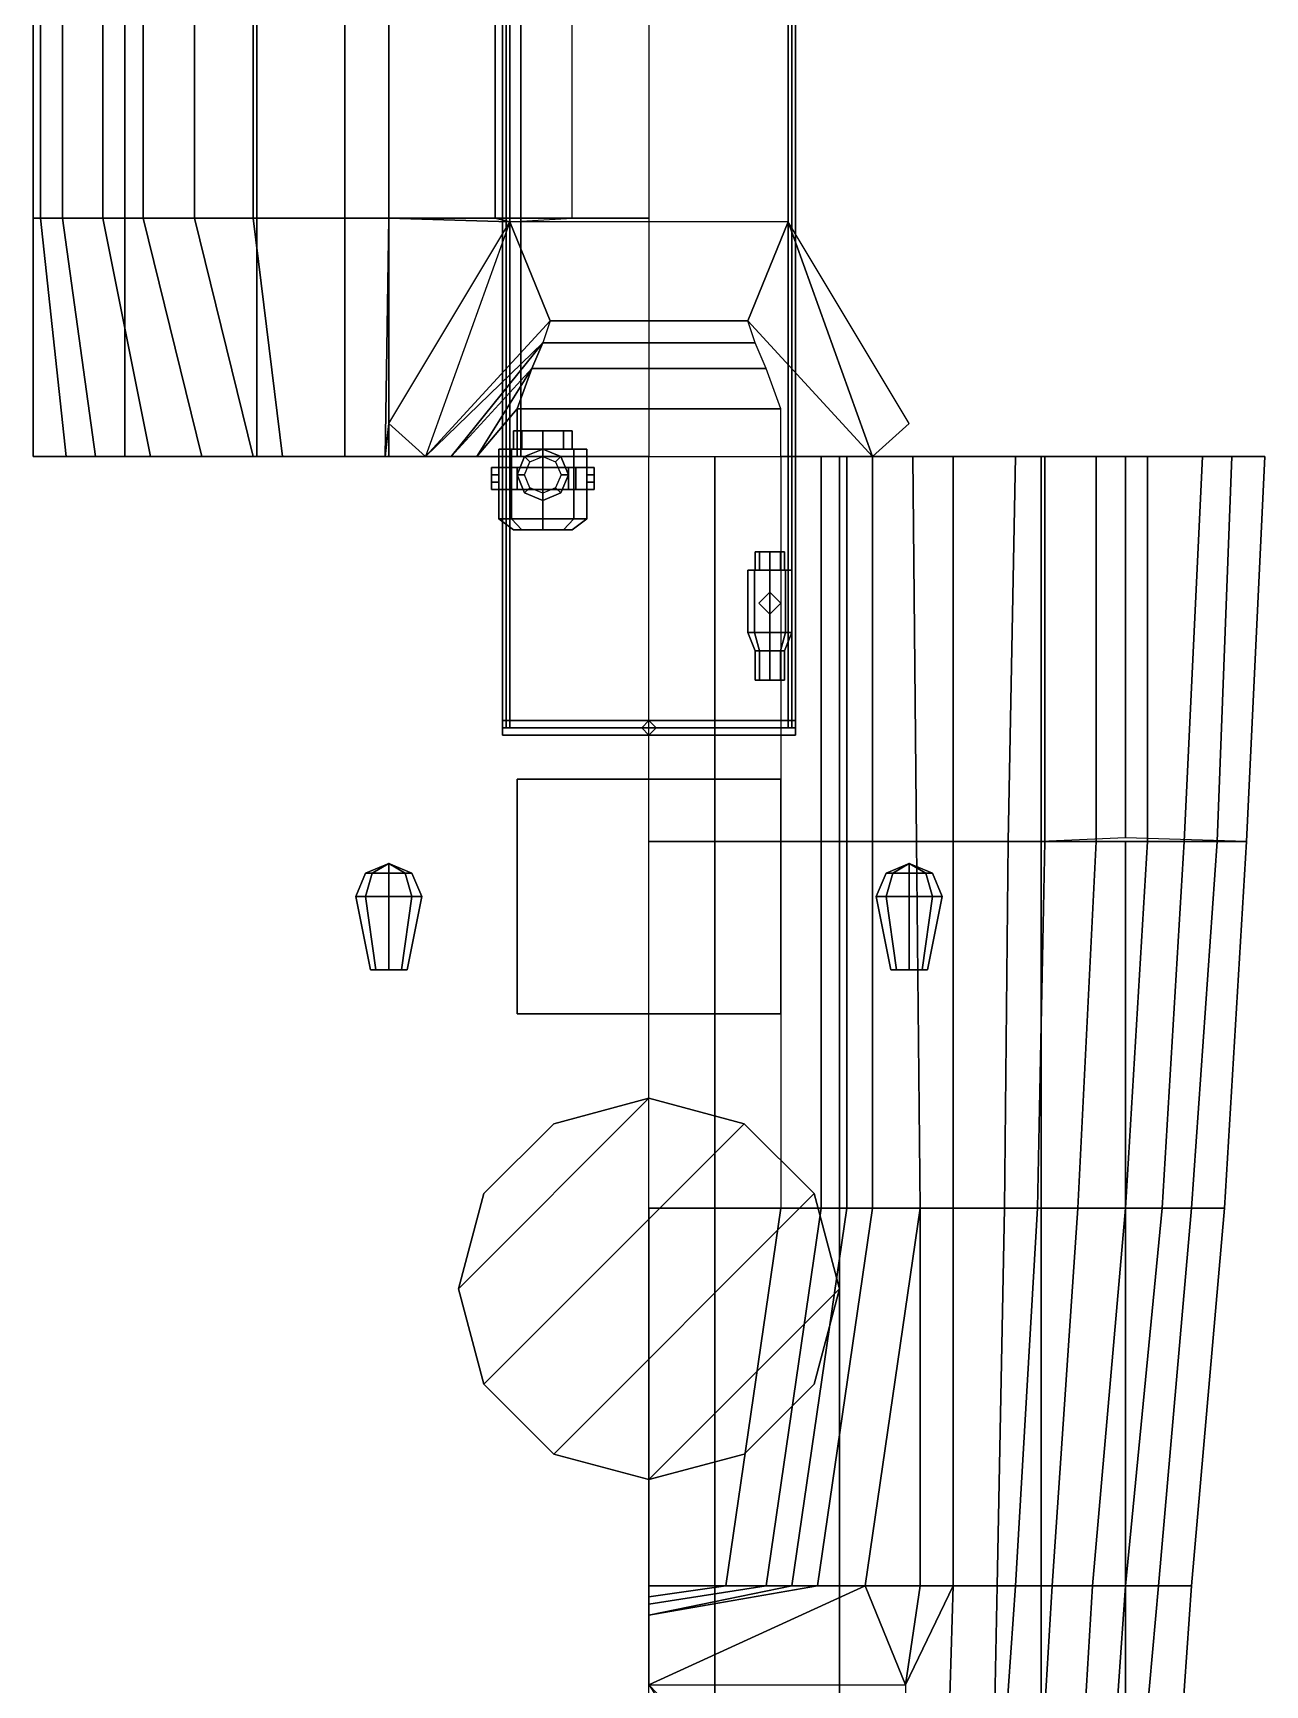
# Model space of a CAD drawing. Extents: x -1.7 to 1.7, y -8.8 to 9.5.
# Drawn here: x -1.68 to 1.68, y -2.01 to 2.495 of the extents above; entities that cross this region are included whole.
import ezdxf

# ---------------------------------------------------------------- set-up
doc = ezdxf.new("R2010")
doc.units = 0
doc.layers.get('0').update_dxf_attribs({"linetype": 'CONTINUOUS'})

msp = doc.modelspace()

# ---------------------------------------------------------------- linework, layer by layer
for points in [[(-0.4, 0.6, 2.88), (-0.39, 0.6, 2.89), (-0.39, 9.22, 2.83), (-0.4, 9.22, 2.82)], [(-0.39, 0.6, 2.87), (-0.4, 0.6, 2.88), (-0.4, 9.22, 2.82), (-0.39, 9.22, 2.81)], [(-0.39, 0.6, 2.89), (-0.38, 0.6, 2.88), (-0.38, 9.22, 2.82), (-0.39, 9.22, 2.83)], [(-0.38, 0.6, 2.88), (-0.39, 0.6, 2.87), (-0.39, 9.22, 2.81), (-0.38, 9.22, 2.82)], [(0.38, 0.6, 2.88), (0.39, 0.6, 2.89), (0.39, 9.22, 2.83), (0.38, 9.22, 2.82)], [(0.39, 0.6, 2.87), (0.38, 0.6, 2.88), (0.38, 9.22, 2.82), (0.39, 9.22, 2.81)], [(0.39, 0.6, 2.89), (0.4, 0.6, 2.88), (0.4, 9.22, 2.82), (0.39, 9.22, 2.83)], [(0.4, 0.6, 2.88), (0.39, 0.6, 2.87), (0.39, 9.22, 2.81), (0.4, 9.22, 2.82)], [(-1.68, 2.61, -0.07), (-1.68, 2.61, -0.45), (-1.68, 1.99, -0.51), (-1.68, 1.99, -0.07)], [(-1.68, 2.61, -0.45), (-1.43, 2.61, -0.47), (-1.43, 1.99, -0.53), (-1.68, 1.99, -0.51)], [(-1.43, 2.61, -0.47), (-1.07, 2.61, -0.54), (-1.07, 1.99, -0.58), (-1.43, 1.99, -0.53)], [(-1.07, 2.61, -0.54), (-0.71, 2.61, -0.62), (-0.71, 1.99, -0.65), (-1.07, 1.99, -0.58)], [(-0.71, 2.61, -0.62), (-0.35, 2.61, -0.71), (-0.35, 1.99, -0.72), (-0.71, 1.99, -0.65)], [(-0.35, 2.61, -0.71), (0, 2.61, -0.76), (0, 1.99, -0.76), (-0.35, 1.99, -0.72)], [(-1.68, 1.99, -0.07), (-1.68, 1.99, -0.51), (-1.68, 1.34, -0.54), (-1.68, 1.34, -0.19)], [(-1.68, 1.99, -0.51), (-1.43, 1.99, -0.53), (-1.43, 1.34, -0.56), (-1.68, 1.34, -0.54)], [(-1.43, 1.99, -0.53), (-1.07, 1.99, -0.58), (-1.07, 1.34, -0.6), (-1.43, 1.34, -0.56)], [(-1.07, 1.99, -0.58), (-0.71, 1.99, -0.65), (-0.71, 1.34, -0.67), (-1.07, 1.34, -0.6)], [(-0.71, 1.99, -0.65), (-0.35, 1.99, -0.72), (-0.35, 1.34, -0.73), (-0.71, 1.34, -0.67)], [(-0.35, 1.99, -0.72), (0, 1.99, -0.76), (0, 1.34, -0.76), (-0.35, 1.34, -0.73)], [(-0.37, 1.36, 2.4), (-0.3466, 1.36, 2.4566), (-0.3466, 1.41, 2.4566), (-0.37, 1.41, 2.4)], [(-0.3466, 1.36, 2.3434), (-0.37, 1.36, 2.4), (-0.37, 1.41, 2.4), (-0.3466, 1.41, 2.3434)], [(-0.3466, 1.41, 2.4566), (-0.29, 1.41, 2.48), (-0.2334, 1.41, 2.4566), (-0.37, 1.41, 2.4)], [(-0.37, 1.41, 2.4), (-0.2334, 1.41, 2.4566), (-0.21, 1.41, 2.4), (-0.3466, 1.41, 2.3434)], [(-0.3466, 1.36, 2.4566), (-0.29, 1.36, 2.48), (-0.29, 1.41, 2.48), (-0.3466, 1.41, 2.4566)], [(-0.29, 1.36, 2.32), (-0.3466, 1.36, 2.3434), (-0.3466, 1.41, 2.3434), (-0.29, 1.41, 2.32)], [(-0.3466, 1.41, 2.3434), (-0.21, 1.41, 2.4), (-0.2334, 1.41, 2.3434), (-0.29, 1.41, 2.32)], [(-0.29, 1.36, 2.48), (-0.2334, 1.36, 2.4566), (-0.2334, 1.41, 2.4566), (-0.29, 1.41, 2.48)], [(-0.2334, 1.36, 2.3434), (-0.29, 1.36, 2.32), (-0.29, 1.41, 2.32), (-0.2334, 1.41, 2.3434)], [(-0.2334, 1.36, 2.4566), (-0.21, 1.36, 2.4), (-0.21, 1.41, 2.4), (-0.2334, 1.41, 2.4566)], [(-0.21, 1.36, 2.4), (-0.2334, 1.36, 2.3434), (-0.2334, 1.41, 2.3434), (-0.21, 1.41, 2.4)], [(-0.41, 1.17, 2.4), (-0.3749, 1.17, 2.4849), (-0.3749, 1.36, 2.4849), (-0.41, 1.36, 2.4)], [(-0.3749, 1.17, 2.3151), (-0.41, 1.17, 2.4), (-0.41, 1.36, 2.4), (-0.3749, 1.36, 2.3151)], [(-0.41, 1.36, 2.4), (-0.3749, 1.36, 2.4849), (-0.3466, 1.36, 2.4566), (-0.37, 1.36, 2.4)], [(-0.3749, 1.36, 2.3151), (-0.41, 1.36, 2.4), (-0.37, 1.36, 2.4), (-0.3466, 1.36, 2.3434)], [(-0.3749, 1.17, 2.4849), (-0.29, 1.17, 2.52), (-0.29, 1.36, 2.52), (-0.3749, 1.36, 2.4849)], [(-0.29, 1.17, 2.28), (-0.3749, 1.17, 2.3151), (-0.3749, 1.36, 2.3151), (-0.29, 1.36, 2.28)], [(-0.3749, 1.36, 2.4849), (-0.29, 1.36, 2.52), (-0.29, 1.36, 2.48), (-0.3466, 1.36, 2.4566)], [(-0.29, 1.36, 2.28), (-0.3749, 1.36, 2.3151), (-0.3466, 1.36, 2.3434), (-0.29, 1.36, 2.32)], [(-0.29, 1.36, 2.11), (-0.3395, 1.3395, 2.11), (-0.3395, 1.3395, 2.18), (-0.29, 1.36, 2.18)], [(-0.29, 1.36, 2.18), (-0.3395, 1.3395, 2.18), (-0.3254, 1.3254, 2.25), (-0.29, 1.34, 2.25)], [(-0.2405, 1.3395, 2.11), (-0.29, 1.36, 2.11), (-0.29, 1.36, 2.18), (-0.2405, 1.3395, 2.18)], [(-0.2405, 1.3395, 2.18), (-0.29, 1.36, 2.18), (-0.29, 1.34, 2.25), (-0.2546, 1.3254, 2.25)], [(-0.29, 1.17, 2.52), (-0.2051, 1.17, 2.4849), (-0.2051, 1.36, 2.4849), (-0.29, 1.36, 2.52)], [(-0.2051, 1.17, 2.3151), (-0.29, 1.17, 2.28), (-0.29, 1.36, 2.28), (-0.2051, 1.36, 2.3151)], [(-0.29, 1.36, 2.52), (-0.2051, 1.36, 2.4849), (-0.2334, 1.36, 2.4566), (-0.29, 1.36, 2.48)], [(-0.2051, 1.36, 2.3151), (-0.29, 1.36, 2.28), (-0.29, 1.36, 2.32), (-0.2334, 1.36, 2.3434)], [(-0.17, 1.36, 2.4), (-0.2051, 1.36, 2.3151), (-0.2334, 1.36, 2.3434), (-0.21, 1.36, 2.4)], [(-0.2051, 1.36, 2.4849), (-0.17, 1.36, 2.4), (-0.21, 1.36, 2.4), (-0.2334, 1.36, 2.4566)], [(-0.2051, 1.17, 2.4849), (-0.17, 1.17, 2.4), (-0.17, 1.36, 2.4), (-0.2051, 1.36, 2.4849)], [(-0.17, 1.17, 2.4), (-0.2051, 1.17, 2.3151), (-0.2051, 1.36, 2.3151), (-0.17, 1.36, 2.4)], [(-1.68, 1.34, -0.54), (-1.43, 1.34, -0.56), (-1.3, 1.34, -0.36), (-1.68, 1.34, -0.19)], [(-1.43, 1.34, -0.56), (-1.07, 1.34, -0.6), (-1.07, 1.34, -0.43), (-1.3, 1.34, -0.36)], [(-1.07, 1.34, -0.6), (-0.71, 1.34, -0.67), (-0.52, 1.34, -0.6), (-1.07, 1.34, -0.43)], [(-0.71, 1.34, -0.67), (-0.35, 1.34, -0.73), (-0.18, 1.34, -0.67), (-0.52, 1.34, -0.6)], [(-0.41, 1.31, 2.32), (-0.43, 1.31, 2.3), (-0.43, 1.31, 2.42), (-0.41, 1.31, 2.42)], [(-0.43, 1.25, 2.42), (-0.43, 1.31, 2.42), (-0.43, 1.31, 2.3), (-0.43, 1.25, 2.3)], [(-0.36, 1.31, 2.27), (-0.38, 1.31, 2.25), (-0.43, 1.31, 2.3), (-0.41, 1.31, 2.32)], [(-0.43, 1.25, 2.3), (-0.43, 1.31, 2.3), (-0.38, 1.31, 2.25), (-0.38, 1.25, 2.25)], [(-0.43, 1.27, 2.45), (-0.43, 1.29, 2.45), (-0.43, 1.31, 2.42), (-0.43, 1.25, 2.42)], [(-0.41, 1.31, 2.42), (-0.43, 1.31, 2.42), (-0.43, 1.29, 2.45), (-0.41, 1.29, 2.45)], [(-0.41, 1.25, 2.32), (-0.41, 1.31, 2.32), (-0.41, 1.31, 2.42), (-0.41, 1.25, 2.42)], [(-0.36, 1.25, 2.27), (-0.36, 1.31, 2.27), (-0.41, 1.31, 2.32), (-0.41, 1.25, 2.32)], [(-0.41, 1.25, 2.42), (-0.41, 1.31, 2.42), (-0.41, 1.29, 2.45), (-0.41, 1.27, 2.45)], [(-0.22, 1.31, 2.27), (-0.2, 1.31, 2.25), (-0.38, 1.31, 2.25), (-0.36, 1.31, 2.27)], [(-0.38, 1.25, 2.25), (-0.38, 1.31, 2.25), (-0.2, 1.31, 2.25), (-0.2, 1.25, 2.25)], [(-0.3395, 1.3395, 2.11), (-0.36, 1.29, 2.11), (-0.36, 1.29, 2.18), (-0.3395, 1.3395, 2.18)], [(-0.3395, 1.3395, 2.18), (-0.36, 1.29, 2.18), (-0.34, 1.29, 2.25), (-0.3254, 1.3254, 2.25)], [(-0.22, 1.25, 2.27), (-0.22, 1.31, 2.27), (-0.36, 1.31, 2.27), (-0.36, 1.25, 2.27)], [(-0.35, 1.34, -0.73), (0, 1.34, -0.76), (0, 1.34, -0.68), (-0.18, 1.34, -0.67)], [(-0.22, 1.29, 2.18), (-0.2405, 1.3395, 2.18), (-0.2546, 1.3254, 2.25), (-0.24, 1.29, 2.25)], [(-0.22, 1.29, 2.11), (-0.2405, 1.3395, 2.11), (-0.2405, 1.3395, 2.18), (-0.22, 1.29, 2.18)], [(-0.17, 1.31, 2.32), (-0.15, 1.31, 2.3), (-0.2, 1.31, 2.25), (-0.22, 1.31, 2.27)], [(-0.2, 1.31, 2.25), (-0.2, 1.25, 2.25), (-0.22, 1.25, 2.27), (-0.22, 1.31, 2.27)], [(-0.22, 1.31, 2.27), (-0.22, 1.25, 2.27), (-0.17, 1.25, 2.32), (-0.17, 1.31, 2.32)], [(-0.15, 1.31, 2.3), (-0.15, 1.25, 2.3), (-0.2, 1.25, 2.25), (-0.2, 1.31, 2.25)], [(-0.17, 1.31, 2.42), (-0.15, 1.31, 2.42), (-0.15, 1.31, 2.3), (-0.17, 1.31, 2.32)], [(-0.17, 1.31, 2.32), (-0.17, 1.25, 2.32), (-0.17, 1.25, 2.42), (-0.17, 1.31, 2.42)], [(-0.17, 1.31, 2.42), (-0.17, 1.25, 2.42), (-0.17, 1.27, 2.45), (-0.17, 1.29, 2.45)], [(-0.17, 1.29, 2.45), (-0.15, 1.29, 2.45), (-0.15, 1.31, 2.42), (-0.17, 1.31, 2.42)], [(-0.15, 1.31, 2.42), (-0.15, 1.25, 2.42), (-0.15, 1.25, 2.3), (-0.15, 1.31, 2.3)], [(-0.15, 1.29, 2.45), (-0.15, 1.27, 2.45), (-0.15, 1.25, 2.42), (-0.15, 1.31, 2.42)], [(0.18, 0.29, -0.61), (0, 0.29, -0.63), (0, 1.34, -0.68), (0.18, 1.34, -0.67)], [(0.52, 0.29, -0.55), (0.18, 0.29, -0.61), (0.18, 1.34, -0.67), (0.52, 1.34, -0.6)], [(1.07, 0.29, -0.4), (0.52, 0.29, -0.55), (0.52, 1.34, -0.6), (1.07, 1.34, -0.43)], [(1.3, 0.3, -0.33), (1.07, 0.29, -0.4), (1.07, 1.34, -0.43), (1.3, 1.34, -0.36)], [(1.63, 0.29, -0.2), (1.3, 0.3, -0.33), (1.3, 1.34, -0.36), (1.68, 1.34, -0.19)], [(-0.41, 1.29, 2.45), (-0.43, 1.29, 2.45), (-0.43, 1.27, 2.45), (-0.41, 1.27, 2.45)], [(-0.41, 1.27, 2.45), (-0.43, 1.27, 2.45), (-0.43, 1.25, 2.42), (-0.41, 1.25, 2.42)], [(-0.36, 1.29, 2.11), (-0.3395, 1.2405, 2.11), (-0.3395, 1.2405, 2.18), (-0.36, 1.29, 2.18)], [(-0.36, 1.29, 2.18), (-0.3395, 1.2405, 2.18), (-0.3254, 1.2546, 2.25), (-0.34, 1.29, 2.25)], [(-0.2405, 1.2405, 2.18), (-0.22, 1.29, 2.18), (-0.24, 1.29, 2.25), (-0.2546, 1.2546, 2.25)], [(-0.2405, 1.2405, 2.11), (-0.22, 1.29, 2.11), (-0.22, 1.29, 2.18), (-0.2405, 1.2405, 2.18)], [(-0.17, 1.27, 2.45), (-0.15, 1.27, 2.45), (-0.15, 1.29, 2.45), (-0.17, 1.29, 2.45)], [(-0.17, 1.25, 2.42), (-0.15, 1.25, 2.42), (-0.15, 1.27, 2.45), (-0.17, 1.27, 2.45)], [(-0.41, 1.25, 2.42), (-0.43, 1.25, 2.42), (-0.43, 1.25, 2.3), (-0.41, 1.25, 2.32)], [(-0.41, 1.25, 2.32), (-0.43, 1.25, 2.3), (-0.38, 1.25, 2.25), (-0.36, 1.25, 2.27)], [(-0.36, 1.25, 2.27), (-0.38, 1.25, 2.25), (-0.2, 1.25, 2.25), (-0.22, 1.25, 2.27)], [(-0.3395, 1.2405, 2.18), (-0.29, 1.22, 2.18), (-0.29, 1.24, 2.25), (-0.3254, 1.2546, 2.25)], [(-0.3395, 1.2405, 2.11), (-0.29, 1.22, 2.11), (-0.29, 1.22, 2.18), (-0.3395, 1.2405, 2.18)], [(-0.29, 1.22, 2.18), (-0.2405, 1.2405, 2.18), (-0.2546, 1.2546, 2.25), (-0.29, 1.24, 2.25)], [(-0.29, 1.22, 2.11), (-0.2405, 1.2405, 2.11), (-0.2405, 1.2405, 2.18), (-0.29, 1.22, 2.18)], [(-0.22, 1.25, 2.27), (-0.2, 1.25, 2.25), (-0.15, 1.25, 2.3), (-0.17, 1.25, 2.32)], [(-0.17, 1.25, 2.32), (-0.15, 1.25, 2.3), (-0.15, 1.25, 2.42), (-0.17, 1.25, 2.42)], [(-0.41, 1.17, 2.4), (-0.3749, 1.17, 2.3151), (-0.3466, 1.14, 2.3434), (-0.37, 1.14, 2.4)], [(-0.3749, 1.17, 2.4849), (-0.41, 1.17, 2.4), (-0.37, 1.14, 2.4), (-0.3466, 1.14, 2.4566)], [(-0.3749, 1.17, 2.3151), (-0.29, 1.17, 2.28), (-0.29, 1.14, 2.32), (-0.3466, 1.14, 2.3434)], [(-0.29, 1.17, 2.52), (-0.3749, 1.17, 2.4849), (-0.3466, 1.14, 2.4566), (-0.29, 1.14, 2.48)], [(-0.29, 1.14, 2.48), (-0.3466, 1.14, 2.4566), (-0.37, 1.14, 2.4), (-0.2334, 1.14, 2.4566)], [(-0.2334, 1.14, 2.4566), (-0.37, 1.14, 2.4), (-0.3466, 1.14, 2.3434), (-0.21, 1.14, 2.4)], [(-0.21, 1.14, 2.4), (-0.3466, 1.14, 2.3434), (-0.29, 1.14, 2.32), (-0.2334, 1.14, 2.3434)], [(-0.29, 1.17, 2.28), (-0.2051, 1.17, 2.3151), (-0.2334, 1.14, 2.3434), (-0.29, 1.14, 2.32)], [(-0.2051, 1.17, 2.4849), (-0.29, 1.17, 2.52), (-0.29, 1.14, 2.48), (-0.2334, 1.14, 2.4566)], [(-0.2051, 1.17, 2.3151), (-0.17, 1.17, 2.4), (-0.21, 1.14, 2.4), (-0.2334, 1.14, 2.3434)], [(-0.17, 1.17, 2.4), (-0.2051, 1.17, 2.4849), (-0.2334, 1.14, 2.4566), (-0.21, 1.14, 2.4)], [(0.29, 1.03, 2.25), (0.3017, 1.03, 2.2783), (0.3017, 1.08, 2.2783), (0.29, 1.08, 2.25)], [(0.3017, 1.03, 2.2217), (0.29, 1.03, 2.25), (0.29, 1.08, 2.25), (0.3017, 1.08, 2.2217)], [(0.37, 1.08, 2.25), (0.3017, 1.08, 2.2217), (0.29, 1.08, 2.25), (0.3583, 1.08, 2.2783)], [(0.3583, 1.08, 2.2783), (0.29, 1.08, 2.25), (0.3017, 1.08, 2.2783), (0.33, 1.08, 2.29)], [(0.3017, 1.03, 2.2783), (0.33, 1.03, 2.29), (0.33, 1.08, 2.29), (0.3017, 1.08, 2.2783)], [(0.33, 1.03, 2.21), (0.3017, 1.03, 2.2217), (0.3017, 1.08, 2.2217), (0.33, 1.08, 2.21)], [(0.3583, 1.08, 2.2217), (0.33, 1.08, 2.21), (0.3017, 1.08, 2.2217), (0.37, 1.08, 2.25)], [(0.33, 1.03, 2.29), (0.3583, 1.03, 2.2783), (0.3583, 1.08, 2.2783), (0.33, 1.08, 2.29)], [(0.3583, 1.03, 2.2217), (0.33, 1.03, 2.21), (0.33, 1.08, 2.21), (0.3583, 1.08, 2.2217)], [(0.3583, 1.03, 2.2783), (0.37, 1.03, 2.25), (0.37, 1.08, 2.25), (0.3583, 1.08, 2.2783)], [(0.37, 1.03, 2.25), (0.3583, 1.03, 2.2217), (0.3583, 1.08, 2.2217), (0.37, 1.08, 2.25)], [(0.27, 0.86, 2.25), (0.2876, 0.86, 2.2924), (0.2876, 1.03, 2.2924), (0.27, 1.03, 2.25)], [(0.2876, 0.86, 2.2076), (0.27, 0.86, 2.25), (0.27, 1.03, 2.25), (0.2876, 1.03, 2.2076)], [(0.2876, 0.86, 2.2924), (0.33, 0.86, 2.31), (0.33, 1.03, 2.31), (0.2876, 1.03, 2.2924)], [(0.33, 0.86, 2.19), (0.2876, 0.86, 2.2076), (0.2876, 1.03, 2.2076), (0.33, 1.03, 2.19)], [(0.33, 0.86, 2.31), (0.3724, 0.86, 2.2924), (0.3724, 1.03, 2.2924), (0.33, 1.03, 2.31)], [(0.3724, 0.86, 2.2076), (0.33, 0.86, 2.19), (0.33, 1.03, 2.19), (0.3724, 1.03, 2.2076)], [(0.3724, 0.86, 2.2924), (0.39, 0.86, 2.25), (0.39, 1.03, 2.25), (0.3724, 1.03, 2.2924)], [(0.39, 0.86, 2.25), (0.3724, 0.86, 2.2076), (0.3724, 1.03, 2.2076), (0.39, 1.03, 2.25)], [(0.33, 0.97, 2.11), (0.3, 0.94, 2.11), (0.3, 0.94, 2.21), (0.33, 0.97, 2.19)], [(0.36, 0.94, 2.11), (0.33, 0.97, 2.11), (0.33, 0.97, 2.19), (0.36, 0.94, 2.21)], [(0.3, 0.94, 2.11), (0.33, 0.91, 2.11), (0.33, 0.91, 2.19), (0.3, 0.94, 2.21)], [(0.33, 0.91, 2.11), (0.36, 0.94, 2.11), (0.36, 0.94, 2.21), (0.33, 0.91, 2.19)], [(0.29, 0.81, 2.25), (0.3017, 0.81, 2.2783), (0.2876, 0.86, 2.2924), (0.27, 0.86, 2.25)], [(0.3017, 0.81, 2.2217), (0.29, 0.81, 2.25), (0.27, 0.86, 2.25), (0.2876, 0.86, 2.2076)], [(0.3017, 0.81, 2.2783), (0.33, 0.81, 2.29), (0.33, 0.86, 2.31), (0.2876, 0.86, 2.2924)], [(0.33, 0.81, 2.21), (0.3017, 0.81, 2.2217), (0.2876, 0.86, 2.2076), (0.33, 0.86, 2.19)], [(0.33, 0.81, 2.29), (0.3583, 0.81, 2.2783), (0.3724, 0.86, 2.2924), (0.33, 0.86, 2.31)], [(0.3583, 0.81, 2.2217), (0.33, 0.81, 2.21), (0.33, 0.86, 2.19), (0.3724, 0.86, 2.2076)], [(0.3583, 0.81, 2.2783), (0.37, 0.81, 2.25), (0.39, 0.86, 2.25), (0.3724, 0.86, 2.2924)], [(0.37, 0.81, 2.25), (0.3583, 0.81, 2.2217), (0.3724, 0.86, 2.2076), (0.39, 0.86, 2.25)], [(0.29, 0.73, 2.25), (0.3017, 0.73, 2.2783), (0.3017, 0.81, 2.2783), (0.29, 0.81, 2.25)], [(0.3017, 0.73, 2.2217), (0.29, 0.73, 2.25), (0.29, 0.81, 2.25), (0.3017, 0.81, 2.2217)], [(0.3017, 0.73, 2.2783), (0.33, 0.73, 2.29), (0.33, 0.81, 2.29), (0.3017, 0.81, 2.2783)], [(0.33, 0.73, 2.21), (0.3017, 0.73, 2.2217), (0.3017, 0.81, 2.2217), (0.33, 0.81, 2.21)], [(0.33, 0.73, 2.29), (0.3583, 0.73, 2.2783), (0.3583, 0.81, 2.2783), (0.33, 0.81, 2.29)], [(0.3583, 0.73, 2.2217), (0.33, 0.73, 2.21), (0.33, 0.81, 2.21), (0.3583, 0.81, 2.2217)], [(0.3583, 0.73, 2.2783), (0.37, 0.73, 2.25), (0.37, 0.81, 2.25), (0.3583, 0.81, 2.2783)], [(0.37, 0.73, 2.25), (0.3583, 0.73, 2.2217), (0.3583, 0.81, 2.2217), (0.37, 0.81, 2.25)], [(0.29, 0.73, 2.25), (0.3583, 0.73, 2.2217), (0.37, 0.73, 2.25), (0.3017, 0.73, 2.2783)], [(0.3017, 0.73, 2.2217), (0.33, 0.73, 2.21), (0.3583, 0.73, 2.2217), (0.29, 0.73, 2.25)], [(0.3017, 0.73, 2.2783), (0.37, 0.73, 2.25), (0.3583, 0.73, 2.2783), (0.33, 0.73, 2.29)], [(-0.4, 0.6, 2.86), (-0.4, 0.62, 2.88), (0.4, 0.62, 2.88), (0.4, 0.6, 2.86)], [(-0.4, 0.62, 2.88), (-0.4, 0.6, 2.9), (0.4, 0.6, 2.9), (0.4, 0.62, 2.88)], [(-0.4, 0.6199, 2.8799), (-0.4, 0.6, 2.86), (-0.4, 0.58, 2.88), (-0.4, 0.6, 2.9)], [(-0.4, 0.6, 2.9), (-0.4, 0.58, 2.88), (0.4, 0.58, 2.88), (0.4, 0.6, 2.9)], [(-0.4, 0.58, 2.88), (-0.4, 0.6, 2.86), (0.4, 0.6, 2.86), (0.4, 0.58, 2.88)], [(0, 0.62, 2.11), (-0.02, 0.6, 2.11), (-0.02, 0.6, 2.86), (0, 0.62, 2.88)], [(-0.02, 0.6, 2.11), (0, 0.58, 2.11), (0, 0.58, 2.88), (-0.02, 0.6, 2.86)], [(0.02, 0.6, 2.11), (0, 0.62, 2.11), (0, 0.62, 2.88), (0.02, 0.6, 2.86)], [(0, 0.58, 2.11), (0.02, 0.6, 2.11), (0.02, 0.6, 2.86), (0, 0.58, 2.88)], [(0.4, 0.62, 2.88), (0.4, 0.6, 2.9), (0.4, 0.58, 2.88), (0.4, 0.6, 2.86)], [(-0.36, 0.46, 2.17), (-0.36, 0.46, 2.11), (-0.36, -0.18, 2.11), (-0.36, -0.18, 2.17)], [(0.36, 0.46, 2.17), (0.36, 0.46, 2.11), (-0.36, 0.46, 2.11), (-0.36, 0.46, 2.17)], [(0.36, -0.18, 2.17), (0.36, 0.46, 2.17), (-0.36, 0.46, 2.17), (-0.36, -0.18, 2.17)], [(0.36, -0.18, 2.11), (0.36, 0.46, 2.11), (0.36, 0.46, 2.17), (0.36, -0.18, 2.17)], [(0.18, -0.71, -0.56), (0, -0.71, -0.57), (0, 0.29, -0.63), (0.18, 0.29, -0.61)], [(0.52, -0.71, -0.5), (0.18, -0.71, -0.56), (0.18, 0.29, -0.61), (0.52, 0.29, -0.55)], [(1.07, -0.71, -0.37), (0.52, -0.71, -0.5), (0.52, 0.29, -0.55), (1.07, 0.29, -0.4)], [(1.3, -0.71, -0.3), (1.07, -0.71, -0.37), (1.07, 0.29, -0.4), (1.3, 0.29, -0.33)], [(1.57, -0.71, -0.2), (1.3, -0.71, -0.3), (1.3, 0.29, -0.33), (1.63, 0.29, -0.2)], [(-0.71, 0.23, 1.9), (-0.7736, 0.2036, 1.9), (-0.755, 0.2036, 1.945), (-0.71, 0.23, 1.9)], [(-0.71, 0.23, 1.9), (-0.755, 0.2036, 1.855), (-0.7736, 0.2036, 1.9), (-0.71, 0.23, 1.9)], [(-0.71, 0.23, 1.9), (-0.755, 0.2036, 1.945), (-0.71, 0.2036, 1.9636), (-0.71, 0.23, 1.9)], [(-0.71, 0.23, 1.9), (-0.71, 0.2036, 1.8364), (-0.755, 0.2036, 1.855), (-0.71, 0.23, 1.9)], [(-0.71, 0.23, 1.9), (-0.71, 0.2036, 1.9636), (-0.665, 0.2036, 1.945), (-0.71, 0.23, 1.9)], [(-0.71, 0.23, 1.9), (-0.665, 0.2036, 1.945), (-0.6464, 0.2036, 1.9), (-0.71, 0.23, 1.9)], [(-0.71, 0.23, 1.9), (-0.6464, 0.2036, 1.9), (-0.665, 0.2036, 1.855), (-0.71, 0.23, 1.9)], [(-0.71, 0.23, 1.9), (-0.665, 0.2036, 1.855), (-0.71, 0.2036, 1.8364), (-0.71, 0.23, 1.9)], [(0.71, 0.23, 1.9), (0.6464, 0.2036, 1.9), (0.665, 0.2036, 1.945), (0.71, 0.23, 1.9)], [(0.71, 0.23, 1.9), (0.665, 0.2036, 1.855), (0.6464, 0.2036, 1.9), (0.71, 0.23, 1.9)], [(0.71, 0.23, 1.9), (0.665, 0.2036, 1.945), (0.71, 0.2036, 1.9636), (0.71, 0.23, 1.9)], [(0.71, 0.23, 1.9), (0.71, 0.2036, 1.8364), (0.665, 0.2036, 1.855), (0.71, 0.23, 1.9)], [(0.71, 0.23, 1.9), (0.71, 0.2036, 1.9636), (0.755, 0.2036, 1.945), (0.71, 0.23, 1.9)], [(0.71, 0.23, 1.9), (0.755, 0.2036, 1.945), (0.7736, 0.2036, 1.9), (0.71, 0.23, 1.9)], [(0.71, 0.23, 1.9), (0.7736, 0.2036, 1.9), (0.755, 0.2036, 1.855), (0.71, 0.23, 1.9)], [(0.71, 0.23, 1.9), (0.755, 0.2036, 1.855), (0.71, 0.2036, 1.8364), (0.71, 0.23, 1.9)], [(-0.7736, 0.2036, 1.9), (-0.8, 0.14, 1.9), (-0.7736, 0.14, 1.9636), (-0.755, 0.2036, 1.945)], [(-0.755, 0.2036, 1.855), (-0.7736, 0.14, 1.8364), (-0.8, 0.14, 1.9), (-0.7736, 0.2036, 1.9)], [(-0.755, 0.2036, 1.945), (-0.7736, 0.14, 1.9636), (-0.71, 0.14, 1.99), (-0.71, 0.2036, 1.9636)], [(-0.71, 0.2036, 1.8364), (-0.71, 0.14, 1.81), (-0.7736, 0.14, 1.8364), (-0.755, 0.2036, 1.855)], [(-0.71, 0.2036, 1.9636), (-0.71, 0.14, 1.99), (-0.6464, 0.14, 1.9636), (-0.665, 0.2036, 1.945)], [(-0.665, 0.2036, 1.855), (-0.6464, 0.14, 1.8364), (-0.71, 0.14, 1.81), (-0.71, 0.2036, 1.8364)], [(-0.665, 0.2036, 1.945), (-0.6464, 0.14, 1.9636), (-0.62, 0.14, 1.9), (-0.6464, 0.2036, 1.9)], [(-0.6464, 0.2036, 1.9), (-0.62, 0.14, 1.9), (-0.6464, 0.14, 1.8364), (-0.665, 0.2036, 1.855)], [(0.6464, 0.2036, 1.9), (0.62, 0.14, 1.9), (0.6464, 0.14, 1.9636), (0.665, 0.2036, 1.945)], [(0.665, 0.2036, 1.855), (0.6464, 0.14, 1.8364), (0.62, 0.14, 1.9), (0.6464, 0.2036, 1.9)], [(0.665, 0.2036, 1.945), (0.6464, 0.14, 1.9636), (0.71, 0.14, 1.99), (0.71, 0.2036, 1.9636)], [(0.71, 0.2036, 1.8364), (0.71, 0.14, 1.81), (0.6464, 0.14, 1.8364), (0.665, 0.2036, 1.855)], [(0.71, 0.2036, 1.9636), (0.71, 0.14, 1.99), (0.7736, 0.14, 1.9636), (0.755, 0.2036, 1.945)], [(0.755, 0.2036, 1.855), (0.7736, 0.14, 1.8364), (0.71, 0.14, 1.81), (0.71, 0.2036, 1.8364)], [(0.755, 0.2036, 1.945), (0.7736, 0.14, 1.9636), (0.8, 0.14, 1.9), (0.7736, 0.2036, 1.9)], [(0.7736, 0.2036, 1.9), (0.8, 0.14, 1.9), (0.7736, 0.14, 1.8364), (0.755, 0.2036, 1.855)], [(-0.7454, -0.06, 1.8646), (-0.76, -0.06, 1.9), (-0.8, 0.14, 1.9), (-0.7736, 0.14, 1.8364)], [(-0.76, -0.06, 1.9), (-0.7454, -0.06, 1.9354), (-0.7736, 0.14, 1.9636), (-0.8, 0.14, 1.9)], [(-0.71, -0.06, 1.85), (-0.7454, -0.06, 1.8646), (-0.7736, 0.14, 1.8364), (-0.71, 0.14, 1.81)], [(-0.7454, -0.06, 1.9354), (-0.71, -0.06, 1.95), (-0.71, 0.14, 1.99), (-0.7736, 0.14, 1.9636)], [(-0.6746, -0.06, 1.8646), (-0.71, -0.06, 1.85), (-0.71, 0.14, 1.81), (-0.6464, 0.14, 1.8364)], [(-0.71, -0.06, 1.95), (-0.6746, -0.06, 1.9354), (-0.6464, 0.14, 1.9636), (-0.71, 0.14, 1.99)], [(-0.66, -0.06, 1.9), (-0.6746, -0.06, 1.8646), (-0.6464, 0.14, 1.8364), (-0.62, 0.14, 1.9)], [(-0.6746, -0.06, 1.9354), (-0.66, -0.06, 1.9), (-0.62, 0.14, 1.9), (-0.6464, 0.14, 1.9636)], [(0.6746, -0.06, 1.8646), (0.66, -0.06, 1.9), (0.62, 0.14, 1.9), (0.6464, 0.14, 1.8364)], [(0.66, -0.06, 1.9), (0.6746, -0.06, 1.9354), (0.6464, 0.14, 1.9636), (0.62, 0.14, 1.9)], [(0.71, -0.06, 1.85), (0.6746, -0.06, 1.8646), (0.6464, 0.14, 1.8364), (0.71, 0.14, 1.81)], [(0.6746, -0.06, 1.9354), (0.71, -0.06, 1.95), (0.71, 0.14, 1.99), (0.6464, 0.14, 1.9636)], [(0.7454, -0.06, 1.8646), (0.71, -0.06, 1.85), (0.71, 0.14, 1.81), (0.7736, 0.14, 1.8364)], [(0.71, -0.06, 1.95), (0.7454, -0.06, 1.9354), (0.7736, 0.14, 1.9636), (0.71, 0.14, 1.99)], [(0.76, -0.06, 1.9), (0.7454, -0.06, 1.8646), (0.7736, 0.14, 1.8364), (0.8, 0.14, 1.9)], [(0.7454, -0.06, 1.9354), (0.76, -0.06, 1.9), (0.8, 0.14, 1.9), (0.7736, 0.14, 1.9636)], [(-0.76, -0.06, 1.9), (-0.6746, -0.06, 1.9354), (-0.71, -0.06, 1.95), (-0.7454, -0.06, 1.9354)], [(-0.7454, -0.06, 1.8646), (-0.66, -0.06, 1.9), (-0.6746, -0.06, 1.9354), (-0.76, -0.06, 1.9)], [(-0.71, -0.06, 1.85), (-0.6746, -0.06, 1.8646), (-0.66, -0.06, 1.9), (-0.7454, -0.06, 1.8646)], [(0.66, -0.06, 1.9), (0.7454, -0.06, 1.9354), (0.71, -0.06, 1.95), (0.6746, -0.06, 1.9354)], [(0.6746, -0.06, 1.8646), (0.76, -0.06, 1.9), (0.7454, -0.06, 1.9354), (0.66, -0.06, 1.9)], [(0.71, -0.06, 1.85), (0.7454, -0.06, 1.8646), (0.76, -0.06, 1.9), (0.6746, -0.06, 1.8646)], [(-0.36, -0.18, 2.17), (-0.36, -0.18, 2.11), (0.36, -0.18, 2.11), (0.36, -0.18, 2.17)], [(-0.4503, -1.19, 2.27), (0.26, -0.4797, 2.27), (0, -0.41, 2.27), (-0.52, -0.93, 2.27)], [(-0.52, -0.93, 2.27), (0, -0.41, 2.27), (-0.26, -0.4797, 2.27), (-0.4503, -0.67, 2.27)], [(0, -0.41, 2.11), (-0.26, -0.4797, 2.11), (-0.26, -0.4797, 2.27), (0, -0.41, 2.27)], [(0.26, -0.4797, 2.11), (0, -0.41, 2.11), (0, -0.41, 2.27), (0.26, -0.4797, 2.27)], [(-0.26, -0.4797, 2.11), (-0.4503, -0.67, 2.07), (-0.4503, -0.67, 2.27), (-0.26, -0.4797, 2.27)], [(-0.26, -1.3803, 2.27), (0.4503, -0.67, 2.27), (0.26, -0.4797, 2.27), (-0.4503, -1.19, 2.27)], [(0.4503, -0.67, 2.07), (0.26, -0.4797, 2.11), (0.26, -0.4797, 2.27), (0.4503, -0.67, 2.27)], [(-0.4503, -0.67, 2.07), (-0.52, -0.93, 2.03), (-0.52, -0.93, 2.27), (-0.4503, -0.67, 2.27)], [(0, -1.45, 2.27), (0.52, -0.93, 2.27), (0.4503, -0.67, 2.27), (-0.26, -1.3803, 2.27)], [(0.52, -0.93, 2.03), (0.4503, -0.67, 2.07), (0.4503, -0.67, 2.27), (0.52, -0.93, 2.27)], [(0.18, -1.74, -0.51), (0, -1.74, -0.53), (0, -0.71, -0.57), (0.18, -0.71, -0.56)], [(0.52, -1.74, -0.46), (0.18, -1.74, -0.51), (0.18, -0.71, -0.56), (0.52, -0.71, -0.5)], [(1.07, -1.74, -0.34), (0.52, -1.74, -0.46), (0.52, -0.71, -0.5), (1.07, -0.71, -0.37)], [(1.3, -1.74, -0.27), (1.07, -1.74, -0.34), (1.07, -0.71, -0.37), (1.3, -0.71, -0.3)], [(1.48, -1.74, -0.22), (1.3, -1.74, -0.27), (1.3, -0.71, -0.3), (1.57, -0.71, -0.2)], [(-0.52, -0.93, 2.03), (-0.4503, -1.19, 2.03), (-0.4503, -1.19, 2.27), (-0.52, -0.93, 2.27)], [(0.26, -1.3803, 2.27), (0.4503, -1.19, 2.27), (0.52, -0.93, 2.27), (0, -1.45, 2.27)], [(0.4503, -1.19, 2.03), (0.52, -0.93, 2.03), (0.52, -0.93, 2.27), (0.4503, -1.19, 2.27)], [(-0.4503, -1.19, 2.03), (-0.26, -1.3803, 2.09), (-0.26, -1.3803, 2.27), (-0.4503, -1.19, 2.27)], [(0.26, -1.3803, 2.09), (0.4503, -1.19, 2.03), (0.4503, -1.19, 2.27), (0.26, -1.3803, 2.27)], [(-0.26, -1.3803, 2.09), (0, -1.45, 2.08), (0, -1.45, 2.27), (-0.26, -1.3803, 2.27)], [(0, -1.45, 2.08), (0.26, -1.3803, 2.09), (0.26, -1.3803, 2.27), (0, -1.45, 2.27)], [(0.18, -2.74, -0.47), (0, -2.74, -0.48), (0, -1.74, -0.53), (0.18, -1.74, -0.51)], [(0.52, -2.74, -0.42), (0.18, -2.74, -0.47), (0.18, -1.74, -0.51), (0.52, -1.74, -0.46)], [(1.07, -2.74, -0.31), (0.52, -2.74, -0.42), (0.52, -1.74, -0.46), (1.07, -1.74, -0.34)], [(1.3, -2.74, -0.24), (1.07, -2.74, -0.31), (1.07, -1.74, -0.34), (1.3, -1.74, -0.27)], [(1.41, -2.74, -0.23), (1.3, -2.74, -0.24), (1.3, -1.74, -0.27), (1.48, -1.74, -0.22)]]:
    msp.add_3dface(points)
at = {"color": 3}
for points in [[(-1.66, 2.61, 0.08), (-1.68, 2.61, -0.07), (-1.68, 1.99, -0.07), (-1.66, 1.99, 0.08)], [(-1.6, 2.61, 0.31), (-1.66, 2.61, 0.08), (-1.66, 1.99, 0.08), (-1.6, 1.99, 0.31)], [(-1.49, 2.61, 0.57), (-1.6, 2.61, 0.31), (-1.6, 1.99, 0.31), (-1.49, 1.99, 0.57)], [(-1.38, 2.61, 0.76), (-1.49, 2.61, 0.57), (-1.49, 1.99, 0.57), (-1.38, 1.99, 0.76)], [(-1.24, 2.61, 0.92), (-1.38, 2.61, 0.76), (-1.38, 1.99, 0.76), (-1.24, 1.99, 0.92)], [(-1.08, 2.61, 1.06), (-1.24, 2.61, 0.92), (-1.24, 1.99, 0.92), (-1.08, 1.99, 1.06)], [(-0.83, 2.61, 1.19), (-1.08, 2.61, 1.06), (-1.08, 1.99, 1.06), (-0.83, 1.99, 1.19)], [(-0.71, 2.61, 1.24), (-0.83, 2.61, 1.19), (-0.83, 1.99, 1.19), (-0.71, 1.99, 1.24)], [(-0.42, 2.61, 1.29), (-0.71, 2.61, 1.24), (-0.71, 1.99, 1.24), (-0.42, 1.99, 1.29)], [(-0.21, 2.61, 1.31), (-0.42, 2.61, 1.29), (-0.42, 1.99, 1.29), (-0.21, 1.99, 1.31)], [(-1.66, 1.99, 0.08), (-1.68, 1.99, -0.07), (-1.68, 1.34, -0.19), (-1.59, 1.34, 0.08)], [(-1.6, 1.99, 0.31), (-1.66, 1.99, 0.08), (-1.59, 1.34, 0.08), (-1.51, 1.34, 0.31)], [(-1.49, 1.99, 0.57), (-1.6, 1.99, 0.31), (-1.51, 1.34, 0.31), (-1.36, 1.34, 0.57)], [(-1.38, 1.99, 0.76), (-1.49, 1.99, 0.57), (-1.36, 1.34, 0.57), (-1.22, 1.34, 0.76)], [(-1.24, 1.99, 0.92), (-1.38, 1.99, 0.76), (-1.22, 1.34, 0.76), (-1.08, 1.34, 0.92)], [(-1.08, 1.99, 1.06), (-1.24, 1.99, 0.92), (-1.08, 1.34, 0.92), (-1, 1.34, 1)], [(-0.83, 1.99, 1.19), (-1.08, 1.99, 1.06), (-1, 1.34, 1), (-0.83, 1.34, 1.06)], [(-0.71, 1.99, 1.24), (-0.83, 1.99, 1.19), (-0.83, 1.34, 1.06), (-0.72, 1.34, 1.09)], [(-0.71, 1.43, 1.14), (-0.71, 1.99, 1.24), (-0.72, 1.34, 1.09), (-0.71, 1.43, 1.14)], [(-0.38, 1.98, 1.31), (-0.71, 1.99, 1.24), (-0.71, 1.43, 1.14), (-0.38, 1.98, 1.31)], [(-0.42, 1.99, 1.29), (-0.71, 1.99, 1.24), (-0.38, 1.98, 1.31), (-0.42, 1.99, 1.29)], [(-0.21, 1.99, 1.31), (-0.42, 1.99, 1.29), (-0.38, 1.98, 1.31), (-0.21, 1.99, 1.31)], [(0.27, 1.71, 1.99), (-0.27, 1.71, 1.99), (-0.29, 1.65, 2.05), (0.29, 1.65, 2.05)], [(-0.54, 1.34, 2.05), (-0.29, 1.65, 2.05), (-0.61, 1.34, 1.99)], [(-0.32, 1.58, 2.08), (-0.29, 1.65, 2.05), (-0.54, 1.34, 2.05), (-0.32, 1.58, 2.08)], [(0.29, 1.65, 2.05), (-0.29, 1.65, 2.05), (-0.32, 1.58, 2.08), (0.32, 1.58, 2.08)], [(-0.47, 1.34, 2.08), (-0.32, 1.58, 2.08), (-0.54, 1.34, 2.05), (-0.47, 1.34, 2.08)], [(-0.36, 1.47, 2.11), (-0.32, 1.58, 2.08), (-0.47, 1.34, 2.08), (-0.36, 1.47, 2.11)], [(0.32, 1.58, 2.08), (-0.32, 1.58, 2.08), (-0.36, 1.47, 2.11), (0.36, 1.47, 2.11)], [(-0.36, 1.47, 2.11), (-0.47, 1.34, 2.08), (-0.47, 1.34, 2.08), (-0.36, 1.34, 2.11)], [(0.36, 1.47, 2.11), (-0.36, 1.47, 2.11), (-0.36, 1.34, 2.11), (0.36, 1.34, 2.11)], [(-0.61, 1.34, 1.99), (-0.71, 1.43, 1.14), (-0.72, 1.34, 1.09), (-0.61, 1.34, 1.99)], [(0.36, 0.29, 2.11), (0.47, 0.29, 2.08), (0.47, 1.34, 2.08), (0.36, 1.34, 2.11)], [(0.47, 0.29, 2.08), (0.54, 0.29, 2.05), (0.54, 1.34, 2.05), (0.47, 1.34, 2.08)], [(0.54, 0.29, 2.05), (0.61, 0.29, 1.99), (0.61, 1.34, 1.99), (0.54, 1.34, 2.05)], [(0.61, 0.29, 1.99), (0.73, 0.29, 1.04), (0.72, 1.34, 1.09), (0.61, 1.34, 1.99)], [(0.73, 0.29, 1.04), (0.83, 0.29, 1.02), (0.83, 1.34, 1.06), (0.72, 1.34, 1.09)], [(0.83, 0.29, 1.02), (0.98, 0.29, 0.96), (1, 1.34, 1), (0.83, 1.34, 1.06)], [(0.98, 0.29, 0.96), (1.08, 0.29, 0.88), (1.08, 1.34, 0.92), (1, 1.34, 1)], [(1.08, 0.29, 0.88), (1.22, 0.29, 0.72), (1.22, 1.34, 0.76), (1.08, 1.34, 0.92)], [(1.22, 0.29, 0.72), (1.36, 0.29, 0.51), (1.36, 1.34, 0.57), (1.22, 1.34, 0.76)], [(1.36, 0.29, 0.51), (1.46, 0.29, 0.31), (1.51, 1.34, 0.31), (1.36, 1.34, 0.57)], [(1.46, 0.29, 0.31), (1.55, 0.29, 0.08), (1.59, 1.34, 0.08), (1.51, 1.34, 0.31)], [(1.55, 0.29, 0.08), (1.63, 0.29, -0.2), (1.68, 1.34, -0.19), (1.59, 1.34, 0.08)], [(0.36, -0.71, 2.11), (0.47, -0.71, 2.08), (0.47, 0.29, 2.08), (0.36, 0.29, 2.11)], [(0.47, -0.71, 2.08), (0.54, -0.71, 2.05), (0.54, 0.29, 2.05), (0.47, 0.29, 2.08)], [(0.54, -0.71, 2.05), (0.61, -0.71, 1.99), (0.61, 0.29, 1.99), (0.54, 0.29, 2.05)], [(0.61, -0.71, 1.99), (0.74, -0.71, 0.99), (0.73, 0.29, 1.04), (0.61, 0.29, 1.99)], [(0.74, -0.71, 0.99), (0.83, -0.71, 0.97), (0.83, 0.29, 1.02), (0.73, 0.29, 1.04)], [(0.83, -0.71, 0.97), (0.97, -0.71, 0.93), (0.98, 0.29, 0.96), (0.83, 0.29, 1.02)], [(0.97, -0.71, 0.93), (1.06, -0.71, 0.85), (1.08, 0.29, 0.88), (0.98, 0.29, 0.96)], [(1.06, -0.71, 0.85), (1.17, -0.71, 0.72), (1.22, 0.29, 0.72), (1.08, 0.29, 0.88)], [(1.17, -0.71, 0.72), (1.3, -0.71, 0.51), (1.36, 0.29, 0.51), (1.22, 0.29, 0.72)], [(1.3, -0.71, 0.51), (1.4, -0.71, 0.31), (1.46, 0.29, 0.31), (1.36, 0.29, 0.51)], [(1.4, -0.71, 0.31), (1.48, -0.71, 0.08), (1.55, 0.29, 0.08), (1.46, 0.29, 0.31)], [(1.48, -0.71, 0.08), (1.57, -0.71, -0.2), (1.63, 0.29, -0.2), (1.55, 0.29, 0.08)], [(0, -1.74, 2.08), (0.21, -1.74, 2.08), (0.36, -0.71, 2.11), (0, -0.71, 2.11)], [(0.21, -1.74, 2.08), (0.32, -1.74, 2.05), (0.47, -0.71, 2.08), (0.36, -0.71, 2.11)], [(0.32, -1.74, 2.05), (0.39, -1.74, 2.02), (0.54, -0.71, 2.05), (0.47, -0.71, 2.08)], [(0.39, -1.74, 2.02), (0.46, -1.74, 1.96), (0.61, -0.71, 1.99), (0.54, -0.71, 2.05)], [(0.46, -1.74, 1.96), (0.59, -1.74, 0.96), (0.74, -0.71, 0.99), (0.61, -0.71, 1.99)], [(0.59, -1.74, 0.96), (0.74, -1.74, 0.96), (0.74, -0.71, 0.99)], [(0.74, -1.74, 0.96), (0.83, -1.74, 0.95), (0.83, -0.71, 0.97), (0.74, -0.71, 0.99)], [(0.83, -1.74, 0.95), (0.95, -1.74, 0.9), (0.97, -0.71, 0.93), (0.83, -0.71, 0.97)], [(0.95, -1.74, 0.9), (1, -1.74, 0.85), (1.06, -0.71, 0.85), (0.97, -0.71, 0.93)], [(1, -1.74, 0.85), (1.1, -1.74, 0.72), (1.17, -0.71, 0.72), (1.06, -0.71, 0.85)], [(1.1, -1.74, 0.72), (1.21, -1.74, 0.51), (1.3, -0.71, 0.51), (1.17, -0.71, 0.72)], [(1.21, -1.74, 0.51), (1.3, -1.74, 0.31), (1.4, -0.71, 0.31), (1.3, -0.71, 0.51)], [(1.3, -1.74, 0.31), (1.39, -1.74, 0.08), (1.48, -0.71, 0.08), (1.4, -0.71, 0.31)], [(1.39, -1.74, 0.08), (1.48, -1.74, -0.22), (1.57, -0.71, -0.2), (1.48, -0.71, 0.08)], [(0, -1.77, 2.06), (0, -1.77, 2.06), (0.21, -1.74, 2.08), (0, -1.74, 2.08)], [(0, -1.82, 1.96), (0, -2.01, 0.96), (0.59, -1.74, 0.96), (0.46, -1.74, 1.96)], [(0, -1.82, 1.98), (0, -1.82, 1.96), (0.46, -1.74, 1.96), (0.39, -1.74, 2.02)], [(0, -1.79, 2.03), (0, -1.82, 1.98), (0.39, -1.74, 2.02), (0.32, -1.74, 2.05)], [(0, -1.77, 2.06), (0, -1.79, 2.03), (0.32, -1.74, 2.05), (0.21, -1.74, 2.08)], [(0.7, -2.01, 0.96), (0.7, -2.01, 0.96), (0.59, -1.74, 0.96), (0, -2.01, 0.96)], [(0.7, -2.01, 0.96), (0.7, -2.01, 0.96), (0.74, -1.74, 0.96), (0.59, -1.74, 0.96)], [(0.7, -2.74, 0.92), (0.8, -2.74, 0.9), (0.83, -1.74, 0.95), (0.7, -2.01, 0.96)], [(0.7, -2.01, 0.96), (0.7, -2.01, 0.96), (0.83, -1.74, 0.95), (0.74, -1.74, 0.96)], [(0.8, -2.74, 0.9), (0.93, -2.74, 0.86), (0.95, -1.74, 0.9), (0.83, -1.74, 0.95)], [(0.93, -2.74, 0.86), (0.93, -2.74, 0.86), (1, -1.74, 0.85), (0.95, -1.74, 0.9)], [(0.93, -2.74, 0.86), (1.04, -2.74, 0.72), (1.1, -1.74, 0.72), (1, -1.74, 0.85)], [(1.04, -2.74, 0.72), (1.15, -2.74, 0.51), (1.21, -1.74, 0.51), (1.1, -1.74, 0.72)], [(1.15, -2.74, 0.51), (1.23, -2.74, 0.31), (1.3, -1.74, 0.31), (1.21, -1.74, 0.51)], [(1.23, -2.74, 0.31), (1.3, -2.74, 0.08), (1.39, -1.74, 0.08), (1.3, -1.74, 0.31)], [(1.3, -2.74, 0.08), (1.41, -2.74, -0.23), (1.48, -1.74, -0.22), (1.39, -1.74, 0.08)], [(0.48, -2.74, 0.97), (0.48, -2.74, 0.97), (0.7, -2.74, 0.92), (0, -2.01, 0.96)]]:
    msp.add_3dface(points, dxfattribs=at)
at = {"color": 6}
for points in [[(-0.27, 1.71, 1.99), (-0.38, 1.98, 1.31), (-0.61, 1.34, 1.99)], [(0.38, 1.98, 1.31), (-0.38, 1.98, 1.31), (-0.27, 1.71, 1.99), (0.27, 1.71, 1.99)], [(0.38, 1.98, 1.31), (0.27, 1.71, 1.99), (0.61, 1.34, 1.99)], [(0.71, 1.43, 1.14), (0.38, 1.98, 1.31), (0.61, 1.34, 1.99)]]:
    msp.add_3dface(points, dxfattribs=at)

doc.saveas('drawing.dxf')
